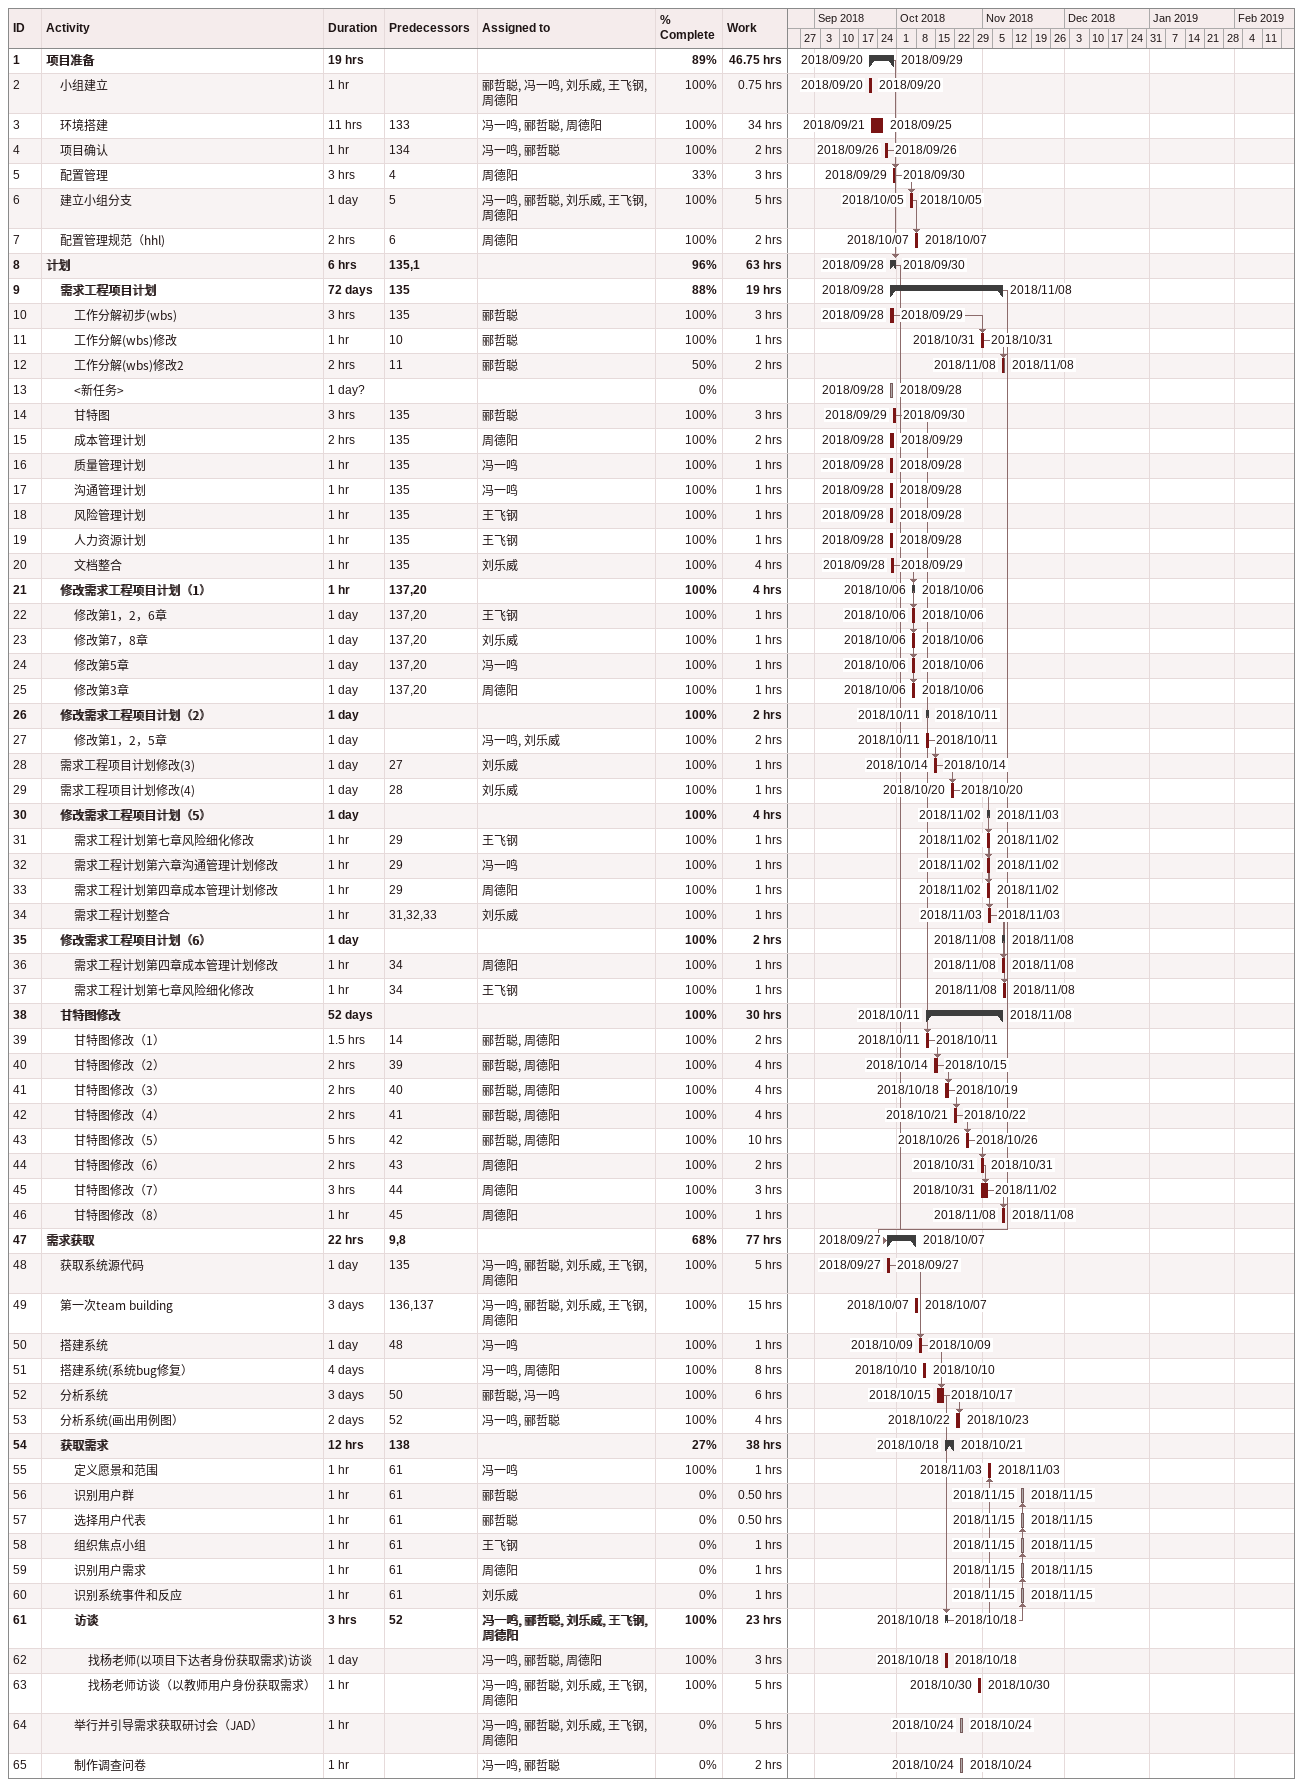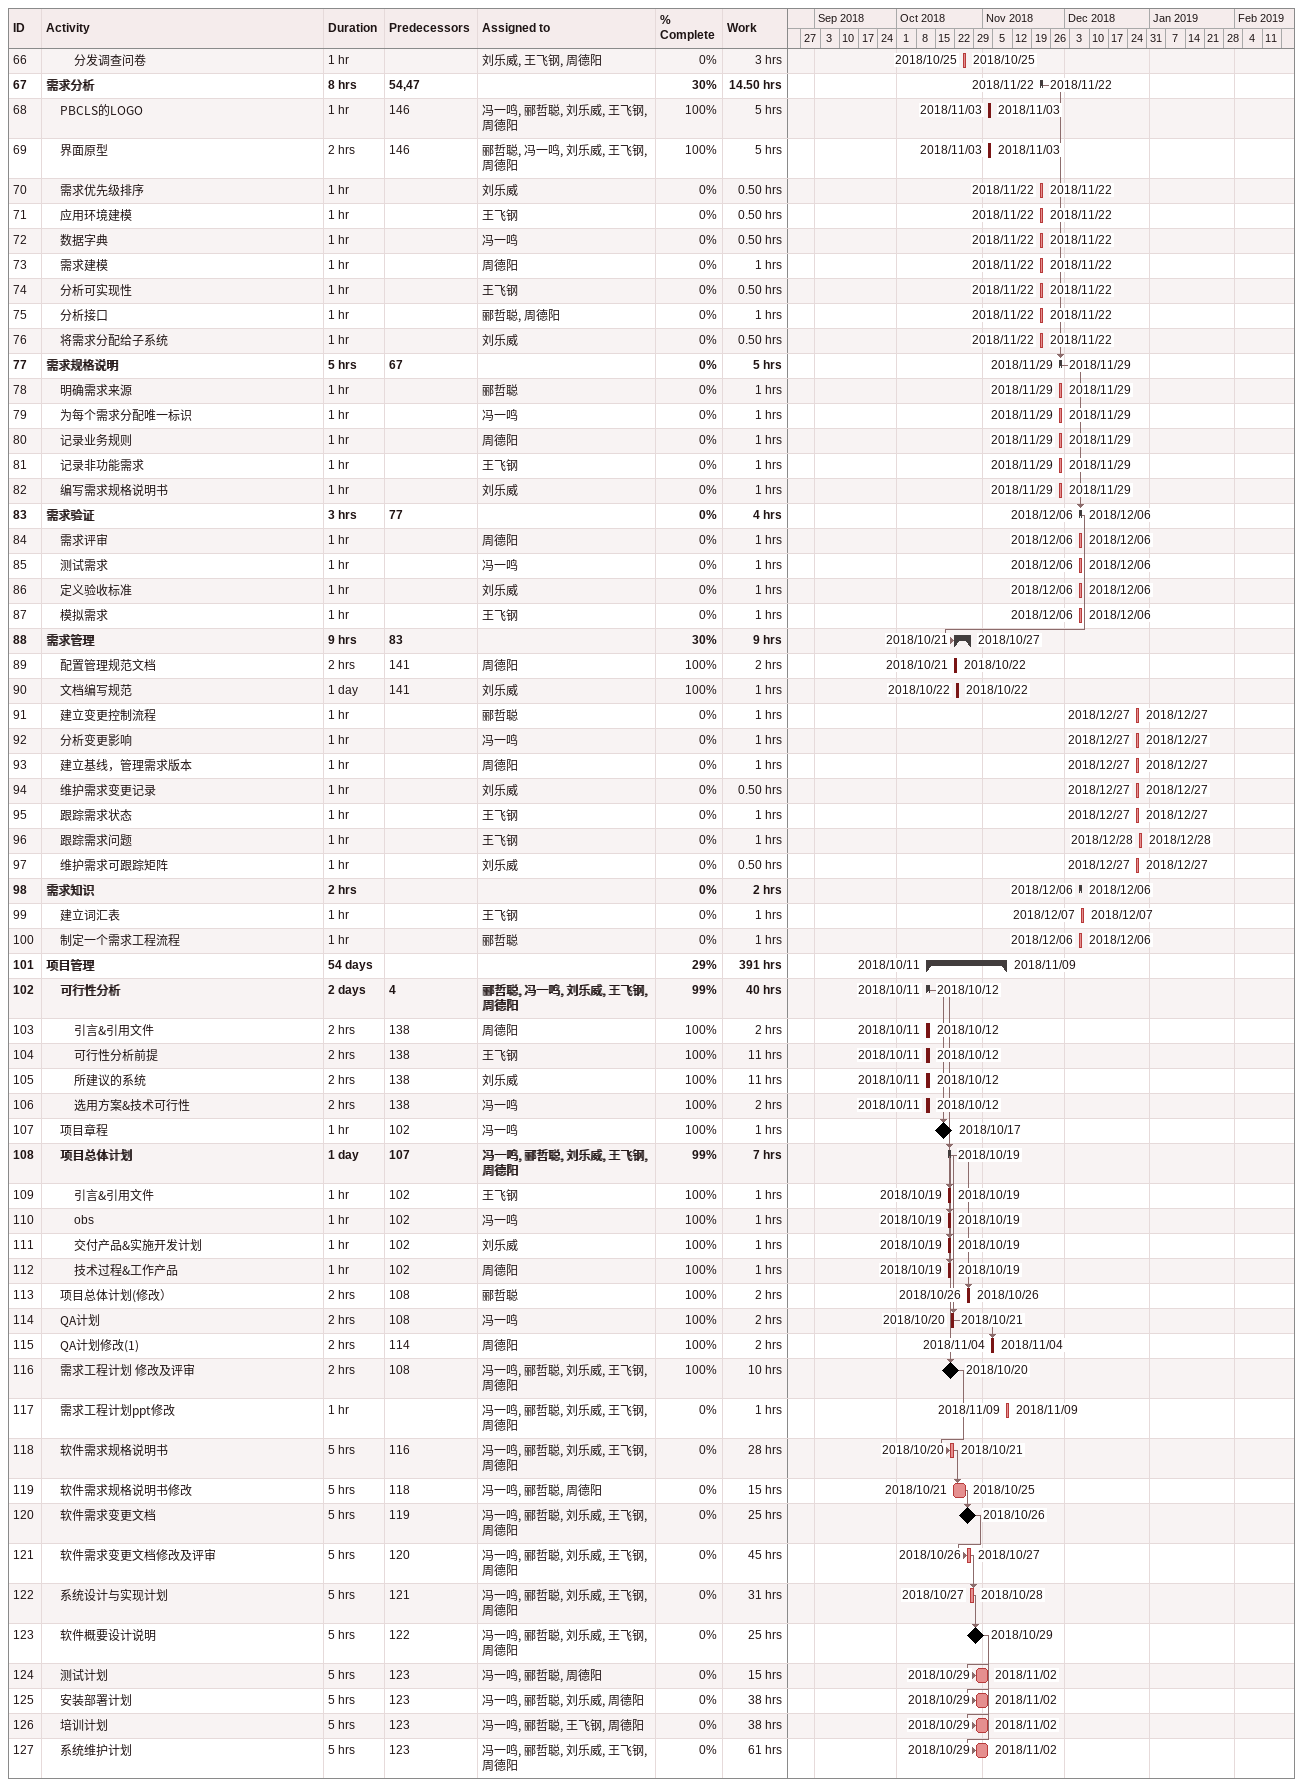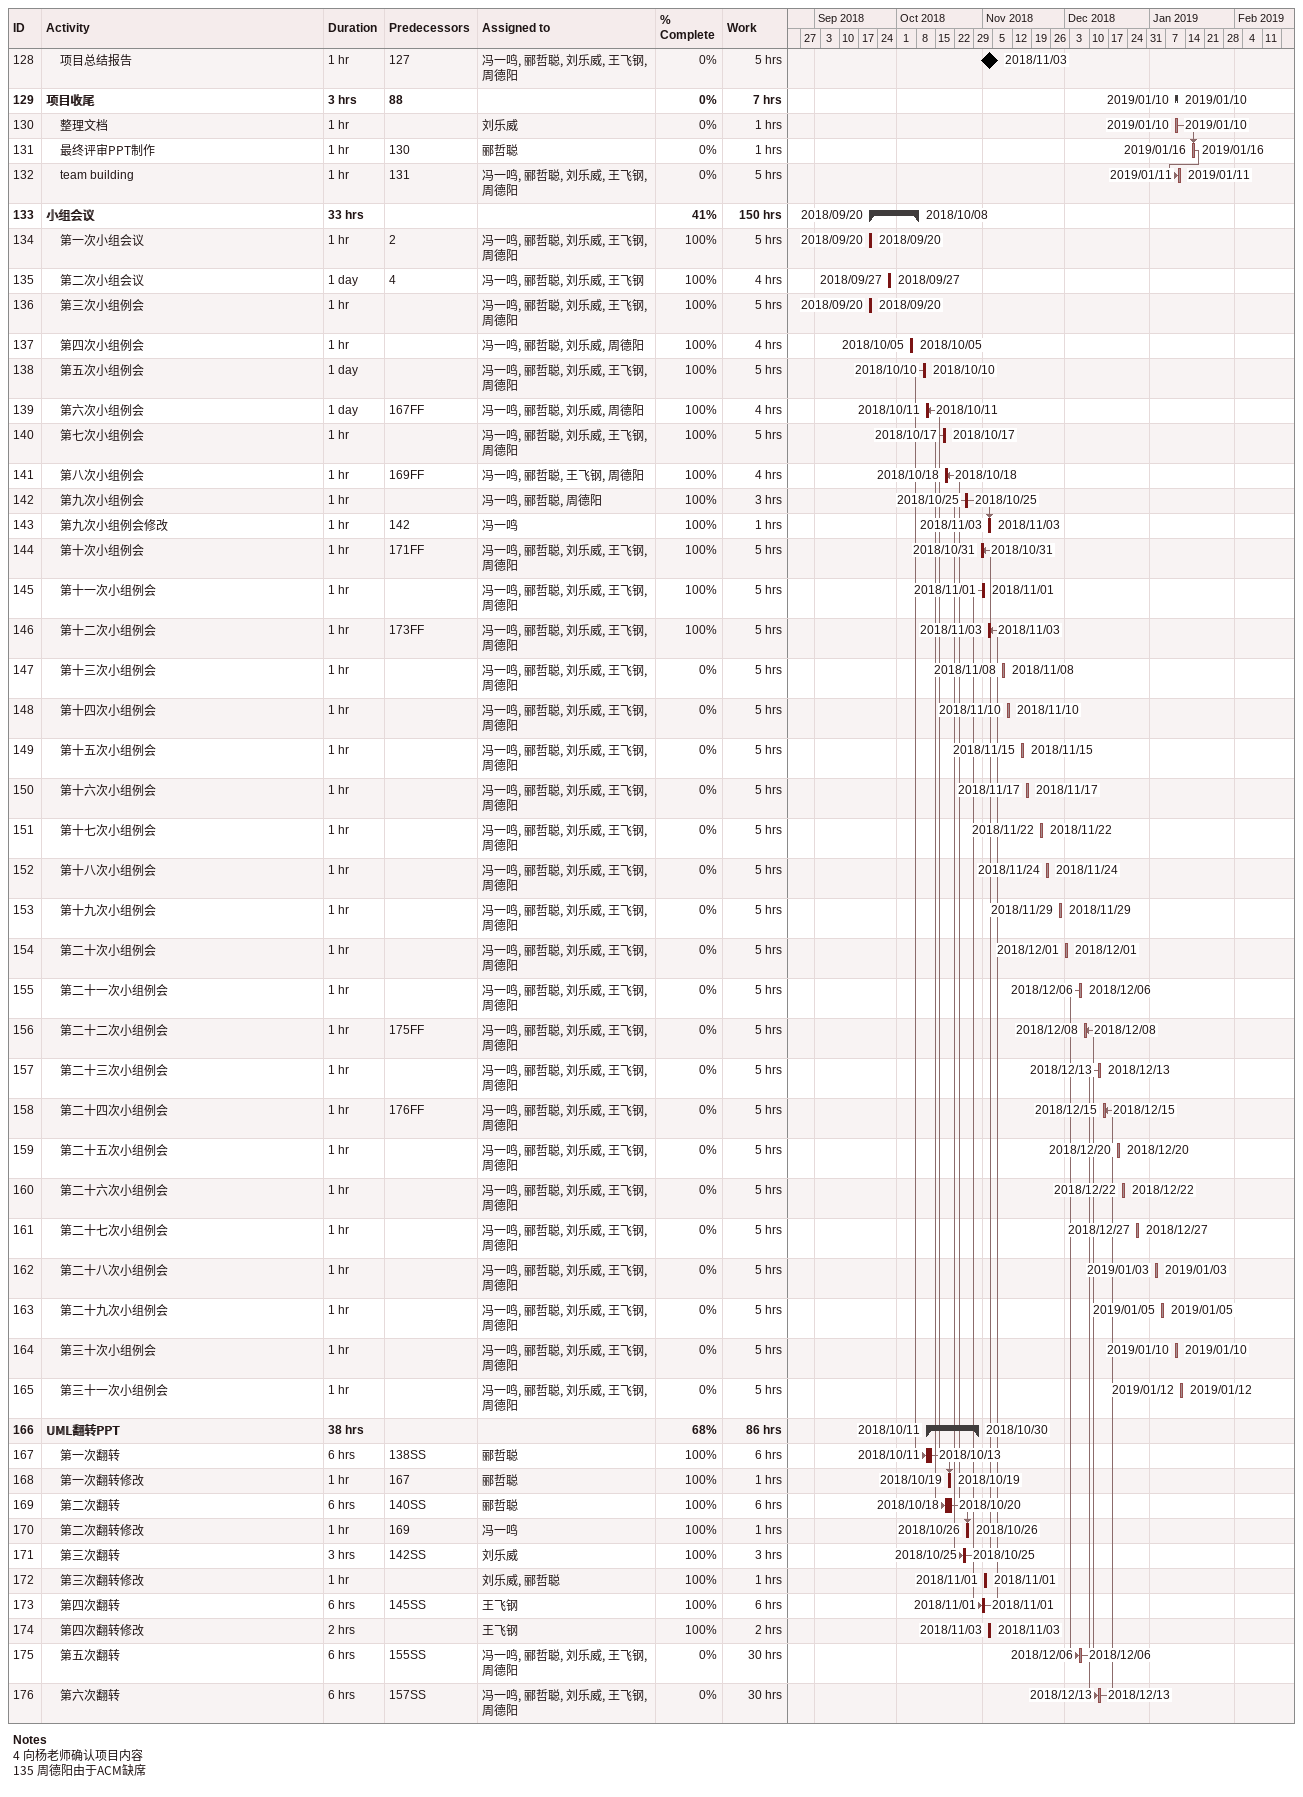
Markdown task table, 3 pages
| ID | Level | Task | Duration | Start | Finish | Predecessors | Resources | % complete | Work (h) |
|---|---|---|---|---|---|---|---|---|---|
| 1 | 1 | **项目准备** | 19h | 2018-09-20 | 2018-09-29 |  |  | 89 | 46.75 |
| 2 | 2 | 小组建立 | 1h | 2018-09-20 | 2018-09-20 |  | 郦哲聪, 冯一鸣, 刘乐威, 王飞钢, 周德阳 | 100 | 0.75 |
| 3 | 2 | 环境搭建 | 11h | 2018-09-21 | 2018-09-25 | 133 | 冯一鸣, 郦哲聪, 周德阳 | 100 | 34 |
| 4 | 2 | 项目确认 | 1h | 2018-09-26 | 2018-09-26 | 134 | 冯一鸣, 郦哲聪 | 100 | 2 |
| 5 | 2 | 配置管理 | 3h | 2018-09-29 | 2018-09-30 | 4 | 周德阳 | 33 | 3 |
| 6 | 2 | 建立小组分支 | 1d | 2018-10-05 | 2018-10-05 | 5 | 冯一鸣, 郦哲聪, 刘乐威, 王飞钢, 周德阳 | 100 | 5 |
| 7 | 2 | 配置管理规范（hhl) | 2h | 2018-10-07 | 2018-10-07 | 6 | 周德阳 | 100 | 2 |
| 8 | 1 | **计划** | 6h | 2018-09-28 | 2018-09-30 | 135, 1 |  | 96 | 63 |
| 9 | 2 | **需求工程项目计划** | 72d | 2018-09-28 | 2018-11-08 | 135 |  | 88 | 19 |
| 10 | 3 | 工作分解初步(wbs) | 3h | 2018-09-28 | 2018-09-29 | 135 | 郦哲聪 | 100 | 3 |
| 11 | 3 | 工作分解(wbs)修改 | 1h | 2018-10-31 | 2018-10-31 | 10 | 郦哲聪 | 100 | 1 |
| 12 | 3 | 工作分解(wbs)修改2 | 2h | 2018-11-08 | 2018-11-08 | 11 | 郦哲聪 | 50 | 2 |
| 13 | 3 | <新任务> | 1d? | 2018-09-28 | 2018-09-28 |  |  | 0 |  |
| 14 | 3 | 甘特图 | 3h | 2018-09-29 | 2018-09-30 | 135 | 郦哲聪 | 100 | 3 |
| 15 | 3 | 成本管理计划 | 2h | 2018-09-28 | 2018-09-29 | 135 | 周德阳 | 100 | 2 |
| 16 | 3 | 质量管理计划 | 1h | 2018-09-28 | 2018-09-28 | 135 | 冯一鸣 | 100 | 1 |
| 17 | 3 | 沟通管理计划 | 1h | 2018-09-28 | 2018-09-28 | 135 | 冯一鸣 | 100 | 1 |
| 18 | 3 | 风险管理计划 | 1h | 2018-09-28 | 2018-09-28 | 135 | 王飞钢 | 100 | 1 |
| 19 | 3 | 人力资源计划 | 1h | 2018-09-28 | 2018-09-28 | 135 | 王飞钢 | 100 | 1 |
| 20 | 3 | 文档整合 | 1h | 2018-09-28 | 2018-09-29 | 135 | 刘乐威 | 100 | 4 |
| 21 | 2 | **修改需求工程项目计划（1）** | 1h | 2018-10-06 | 2018-10-06 | 137, 20 |  | 100 | 4 |
| 22 | 3 | 修改第1，2，6章 | 1d | 2018-10-06 | 2018-10-06 | 137, 20 | 王飞钢 | 100 | 1 |
| 23 | 3 | 修改第7，8章 | 1d | 2018-10-06 | 2018-10-06 | 137, 20 | 刘乐威 | 100 | 1 |
| 24 | 3 | 修改第5章 | 1d | 2018-10-06 | 2018-10-06 | 137, 20 | 冯一鸣 | 100 | 1 |
| 25 | 3 | 修改第3章 | 1d | 2018-10-06 | 2018-10-06 | 137, 20 | 周德阳 | 100 | 1 |
| 26 | 2 | **修改需求工程项目计划（2）** | 1d | 2018-10-11 | 2018-10-11 |  |  | 100 | 2 |
| 27 | 3 | 修改第1，2，5章 | 1d | 2018-10-11 | 2018-10-11 |  | 冯一鸣, 刘乐威 | 100 | 2 |
| 28 | 2 | 需求工程项目计划修改(3) | 1d | 2018-10-14 | 2018-10-14 | 27 | 刘乐威 | 100 | 1 |
| 29 | 2 | 需求工程项目计划修改(4) | 1d | 2018-10-20 | 2018-10-20 | 28 | 刘乐威 | 100 | 1 |
| 30 | 2 | **修改需求工程项目计划（5）** | 1d | 2018-11-02 | 2018-11-03 |  |  | 100 | 4 |
| 31 | 3 | 需求工程计划第七章风险细化修改 | 1h | 2018-11-02 | 2018-11-02 | 29 | 王飞钢 | 100 | 1 |
| 32 | 3 | 需求工程计划第六章沟通管理计划修改 | 1h | 2018-11-02 | 2018-11-02 | 29 | 冯一鸣 | 100 | 1 |
| 33 | 3 | 需求工程计划第四章成本管理计划修改 | 1h | 2018-11-02 | 2018-11-02 | 29 | 周德阳 | 100 | 1 |
| 34 | 3 | 需求工程计划整合 | 1h | 2018-11-03 | 2018-11-03 | 31, 32, 33 | 刘乐威 | 100 | 1 |
| 35 | 2 | **修改需求工程项目计划（6）** | 1d | 2018-11-08 | 2018-11-08 |  |  | 100 | 2 |
| 36 | 3 | 需求工程计划第四章成本管理计划修改 | 1h | 2018-11-08 | 2018-11-08 | 34 | 周德阳 | 100 | 1 |
| 37 | 3 | 需求工程计划第七章风险细化修改 | 1h | 2018-11-08 | 2018-11-08 | 34 | 王飞钢 | 100 | 1 |
| 38 | 2 | **甘特图修改** | 52d | 2018-10-11 | 2018-11-08 |  |  | 100 | 30 |
| 39 | 3 | 甘特图修改（1） | 1.5h | 2018-10-11 | 2018-10-11 | 14 | 郦哲聪, 周德阳 | 100 | 2 |
| 40 | 3 | 甘特图修改（2） | 2h | 2018-10-14 | 2018-10-15 | 39 | 郦哲聪, 周德阳 | 100 | 4 |
| 41 | 3 | 甘特图修改（3） | 2h | 2018-10-18 | 2018-10-19 | 40 | 郦哲聪, 周德阳 | 100 | 4 |
| 42 | 3 | 甘特图修改（4） | 2h | 2018-10-21 | 2018-10-22 | 41 | 郦哲聪, 周德阳 | 100 | 4 |
| 43 | 3 | 甘特图修改（5） | 5h | 2018-10-26 | 2018-10-26 | 42 | 郦哲聪, 周德阳 | 100 | 10 |
| 44 | 3 | 甘特图修改（6） | 2h | 2018-10-31 | 2018-10-31 | 43 | 周德阳 | 100 | 2 |
| 45 | 3 | 甘特图修改（7） | 3h | 2018-10-31 | 2018-11-02 | 44 | 周德阳 | 100 | 3 |
| 46 | 3 | 甘特图修改（8） | 1h | 2018-11-08 | 2018-11-08 | 45 | 周德阳 | 100 | 1 |
| 47 | 1 | **需求获取** | 22h | 2018-09-27 | 2018-10-07 | 9, 8 |  | 68 | 77 |
| 48 | 2 | 获取系统源代码 | 1d | 2018-09-27 | 2018-09-27 | 135 | 冯一鸣, 郦哲聪, 刘乐威, 王飞钢, 周德阳 | 100 | 5 |
| 49 | 2 | 第一次team building | 3d | 2018-10-07 | 2018-10-07 | 136, 137 | 冯一鸣, 郦哲聪, 刘乐威, 王飞钢, 周德阳 | 100 | 15 |
| 50 | 2 | 搭建系统 | 1d | 2018-10-09 | 2018-10-09 | 48 | 冯一鸣 | 100 | 1 |
| 51 | 2 | 搭建系统(系统bug修复） | 4d | 2018-10-10 | 2018-10-10 |  | 冯一鸣, 周德阳 | 100 | 8 |
| 52 | 2 | 分析系统 | 3d | 2018-10-15 | 2018-10-17 | 50 | 郦哲聪, 冯一鸣 | 100 | 6 |
| 53 | 2 | 分析系统(画出用例图） | 2d | 2018-10-22 | 2018-10-23 | 52 | 冯一鸣, 郦哲聪 | 100 | 4 |
| 54 | 2 | **获取需求** | 12h | 2018-10-18 | 2018-10-21 | 138 |  | 27 | 38 |
| 55 | 3 | 定义愿景和范围 | 1h | 2018-11-03 | 2018-11-03 | 61 | 冯一鸣 | 100 | 1 |
| 56 | 3 | 识别用户群 | 1h | 2018-11-15 | 2018-11-15 | 61 | 郦哲聪 | 0 | 0.50 |
| 57 | 3 | 选择用户代表 | 1h | 2018-11-15 | 2018-11-15 | 61 | 郦哲聪 | 0 | 0.50 |
| 58 | 3 | 组织焦点小组 | 1h | 2018-11-15 | 2018-11-15 | 61 | 王飞钢 | 0 | 1 |
| 59 | 3 | 识别用户需求 | 1h | 2018-11-15 | 2018-11-15 | 61 | 周德阳 | 0 | 1 |
| 60 | 3 | 识别系统事件和反应 | 1h | 2018-11-15 | 2018-11-15 | 61 | 刘乐威 | 0 | 1 |
| 61 | 3 | **访谈** | 3h | 2018-10-18 | 2018-10-18 | 52 | 冯一鸣, 郦哲聪, 刘乐威, 王飞钢, 周德阳 | 100 | 23 |
| 62 | 4 | 找杨老师(以项目下达者身份获取需求)访谈 | 1d | 2018-10-18 | 2018-10-18 |  | 冯一鸣, 郦哲聪, 周德阳 | 100 | 3 |
| 63 | 4 | 找杨老师访谈（以教师用户身份获取需求） | 1h | 2018-10-30 | 2018-10-30 |  | 冯一鸣, 郦哲聪, 刘乐威, 王飞钢, 周德阳 | 100 | 5 |
| 64 | 3 | 举行并引导需求获取研讨会（JAD） | 1h | 2018-10-24 | 2018-10-24 |  | 冯一鸣, 郦哲聪, 刘乐威, 王飞钢, 周德阳 | 0 | 5 |
| 65 | 3 | 制作调查问卷 | 1h | 2018-10-24 | 2018-10-24 |  | 冯一鸣, 郦哲聪 | 0 | 2 |
| 66 | 3 | 分发调查问卷 | 1h | 2018-10-25 | 2018-10-25 |  | 刘乐威, 王飞钢, 周德阳 | 0 | 3 |
| 67 | 1 | **需求分析** | 8h | 2018-11-22 | 2018-11-22 | 54, 47 |  | 30 | 14.50 |
| 68 | 2 | PBCLS的LOGO | 1h | 2018-11-03 | 2018-11-03 | 146 | 冯一鸣, 郦哲聪, 刘乐威, 王飞钢, 周德阳 | 100 | 5 |
| 69 | 2 | 界面原型 | 2h | 2018-11-03 | 2018-11-03 | 146 | 郦哲聪, 冯一鸣, 刘乐威, 王飞钢, 周德阳 | 100 | 5 |
| 70 | 2 | 需求优先级排序 | 1h | 2018-11-22 | 2018-11-22 |  | 刘乐威 | 0 | 0.50 |
| 71 | 2 | 应用环境建模 | 1h | 2018-11-22 | 2018-11-22 |  | 王飞钢 | 0 | 0.50 |
| 72 | 2 | 数据字典 | 1h | 2018-11-22 | 2018-11-22 |  | 冯一鸣 | 0 | 0.50 |
| 73 | 2 | 需求建模 | 1h | 2018-11-22 | 2018-11-22 |  | 周德阳 | 0 | 1 |
| 74 | 2 | 分析可实现性 | 1h | 2018-11-22 | 2018-11-22 |  | 王飞钢 | 0 | 0.50 |
| 75 | 2 | 分析接口 | 1h | 2018-11-22 | 2018-11-22 |  | 郦哲聪, 周德阳 | 0 | 1 |
| 76 | 2 | 将需求分配给子系统 | 1h | 2018-11-22 | 2018-11-22 |  | 刘乐威 | 0 | 0.50 |
| 77 | 1 | **需求规格说明** | 5h | 2018-11-29 | 2018-11-29 | 67 |  | 0 | 5 |
| 78 | 2 | 明确需求来源 | 1h | 2018-11-29 | 2018-11-29 |  | 郦哲聪 | 0 | 1 |
| 79 | 2 | 为每个需求分配唯一标识 | 1h | 2018-11-29 | 2018-11-29 |  | 冯一鸣 | 0 | 1 |
| 80 | 2 | 记录业务规则 | 1h | 2018-11-29 | 2018-11-29 |  | 周德阳 | 0 | 1 |
| 81 | 2 | 记录非功能需求 | 1h | 2018-11-29 | 2018-11-29 |  | 王飞钢 | 0 | 1 |
| 82 | 2 | 编写需求规格说明书 | 1h | 2018-11-29 | 2018-11-29 |  | 刘乐威 | 0 | 1 |
| 83 | 1 | **需求验证** | 3h | 2018-12-06 | 2018-12-06 | 77 |  | 0 | 4 |
| 84 | 2 | 需求评审 | 1h | 2018-12-06 | 2018-12-06 |  | 周德阳 | 0 | 1 |
| 85 | 2 | 测试需求 | 1h | 2018-12-06 | 2018-12-06 |  | 冯一鸣 | 0 | 1 |
| 86 | 2 | 定义验收标准 | 1h | 2018-12-06 | 2018-12-06 |  | 刘乐威 | 0 | 1 |
| 87 | 2 | 模拟需求 | 1h | 2018-12-06 | 2018-12-06 |  | 王飞钢 | 0 | 1 |
| 88 | 1 | **需求管理** | 9h | 2018-10-21 | 2018-10-27 | 83 |  | 30 | 9 |
| 89 | 2 | 配置管理规范文档 | 2h | 2018-10-21 | 2018-10-22 | 141 | 周德阳 | 100 | 2 |
| 90 | 2 | 文档编写规范 | 1d | 2018-10-22 | 2018-10-22 | 141 | 刘乐威 | 100 | 1 |
| 91 | 2 | 建立变更控制流程 | 1h | 2018-12-27 | 2018-12-27 |  | 郦哲聪 | 0 | 1 |
| 92 | 2 | 分析变更影响 | 1h | 2018-12-27 | 2018-12-27 |  | 冯一鸣 | 0 | 1 |
| 93 | 2 | 建立基线，管理需求版本 | 1h | 2018-12-27 | 2018-12-27 |  | 周德阳 | 0 | 1 |
| 94 | 2 | 维护需求变更记录 | 1h | 2018-12-27 | 2018-12-27 |  | 刘乐威 | 0 | 0.50 |
| 95 | 2 | 跟踪需求状态 | 1h | 2018-12-27 | 2018-12-27 |  | 王飞钢 | 0 | 1 |
| 96 | 2 | 跟踪需求问题 | 1h | 2018-12-28 | 2018-12-28 |  | 王飞钢 | 0 | 1 |
| 97 | 2 | 维护需求可跟踪矩阵 | 1h | 2018-12-27 | 2018-12-27 |  | 刘乐威 | 0 | 0.50 |
| 98 | 1 | **需求知识** | 2h | 2018-12-06 | 2018-12-06 |  |  | 0 | 2 |
| 99 | 2 | 建立词汇表 | 1h | 2018-12-07 | 2018-12-07 |  | 王飞钢 | 0 | 1 |
| 100 | 2 | 制定一个需求工程流程 | 1h | 2018-12-06 | 2018-12-06 |  | 郦哲聪 | 0 | 1 |
| 101 | 1 | **项目管理** | 54d | 2018-10-11 | 2018-11-09 |  |  | 29 | 391 |
| 102 | 2 | **可行性分析** | 2d | 2018-10-11 | 2018-10-12 | 4 | 郦哲聪, 冯一鸣, 刘乐威, 王飞钢, 周德阳 | 99 | 40 |
| 103 | 3 | 引言&引用文件 | 2h | 2018-10-11 | 2018-10-12 | 138 | 周德阳 | 100 | 2 |
| 104 | 3 | 可行性分析前提 | 2h | 2018-10-11 | 2018-10-12 | 138 | 王飞钢 | 100 | 11 |
| 105 | 3 | 所建议的系统 | 2h | 2018-10-11 | 2018-10-12 | 138 | 刘乐威 | 100 | 11 |
| 106 | 3 | 选用方案&技术可行性 | 2h | 2018-10-11 | 2018-10-12 | 138 | 冯一鸣 | 100 | 2 |
| 107 | 2 | 项目章程 | 1h | 2018-10-17 | 2018-10-17 | 102 | 冯一鸣 | 100 | 1 |
| 108 | 2 | **项目总体计划** | 1d | 2018-10-19 | 2018-10-19 | 107 | 冯一鸣, 郦哲聪, 刘乐威, 王飞钢, 周德阳 | 99 | 7 |
| 109 | 3 | 引言&引用文件 | 1h | 2018-10-19 | 2018-10-19 | 102 | 王飞钢 | 100 | 1 |
| 110 | 3 | obs | 1h | 2018-10-19 | 2018-10-19 | 102 | 冯一鸣 | 100 | 1 |
| 111 | 3 | 交付产品&实施开发计划 | 1h | 2018-10-19 | 2018-10-19 | 102 | 刘乐威 | 100 | 1 |
| 112 | 3 | 技术过程&工作产品 | 1h | 2018-10-19 | 2018-10-19 | 102 | 周德阳 | 100 | 1 |
| 113 | 2 | 项目总体计划(修改） | 2h | 2018-10-26 | 2018-10-26 | 108 | 郦哲聪 | 100 | 2 |
| 114 | 2 | QA计划 | 2h | 2018-10-20 | 2018-10-21 | 108 | 冯一鸣 | 100 | 2 |
| 115 | 2 | QA计划修改(1) | 2h | 2018-11-04 | 2018-11-04 | 114 | 周德阳 | 100 | 2 |
| 116 | 2 | 需求工程计划 修改及评审 | 2h | 2018-10-20 | 2018-10-20 | 108 | 冯一鸣, 郦哲聪, 刘乐威, 王飞钢, 周德阳 | 100 | 10 |
| 117 | 2 | 需求工程计划ppt修改 | 1h | 2018-11-09 | 2018-11-09 |  | 冯一鸣, 郦哲聪, 刘乐威, 王飞钢, 周德阳 | 0 | 1 |
| 118 | 2 | 软件需求规格说明书 | 5h | 2018-10-20 | 2018-10-21 | 116 | 冯一鸣, 郦哲聪, 刘乐威, 王飞钢, 周德阳 | 0 | 28 |
| 119 | 2 | 软件需求规格说明书修改 | 5h | 2018-10-21 | 2018-10-25 | 118 | 冯一鸣, 郦哲聪, 周德阳 | 0 | 15 |
| 120 | 2 | 软件需求变更文档 | 5h | 2018-10-26 | 2018-10-26 | 119 | 冯一鸣, 郦哲聪, 刘乐威, 王飞钢, 周德阳 | 0 | 25 |
| 121 | 2 | 软件需求变更文档修改及评审 | 5h | 2018-10-26 | 2018-10-27 | 120 | 冯一鸣, 郦哲聪, 刘乐威, 王飞钢, 周德阳 | 0 | 45 |
| 122 | 2 | 系统设计与实现计划 | 5h | 2018-10-27 | 2018-10-28 | 121 | 冯一鸣, 郦哲聪, 刘乐威, 王飞钢, 周德阳 | 0 | 31 |
| 123 | 2 | 软件概要设计说明 | 5h | 2018-10-29 | 2018-10-29 | 122 | 冯一鸣, 郦哲聪, 刘乐威, 王飞钢, 周德阳 | 0 | 25 |
| 124 | 2 | 测试计划 | 5h | 2018-10-29 | 2018-11-02 | 123 | 冯一鸣, 郦哲聪, 周德阳 | 0 | 15 |
| 125 | 2 | 安装部署计划 | 5h | 2018-10-29 | 2018-11-02 | 123 | 冯一鸣, 郦哲聪, 刘乐威, 周德阳 | 0 | 38 |
| 126 | 2 | 培训计划 | 5h | 2018-10-29 | 2018-11-02 | 123 | 冯一鸣, 郦哲聪, 王飞钢, 周德阳 | 0 | 38 |
| 127 | 2 | 系统维护计划 | 5h | 2018-10-29 | 2018-11-02 | 123 | 冯一鸣, 郦哲聪, 刘乐威, 王飞钢, 周德阳 | 0 | 61 |
| 128 | 2 | 项目总结报告 | 1h | 2018-11-03 | 2018-11-03 | 127 | 冯一鸣, 郦哲聪, 刘乐威, 王飞钢, 周德阳 | 0 | 5 |
| 129 | 1 | **项目收尾** | 3h | 2019-01-10 | 2019-01-10 | 88 |  | 0 | 7 |
| 130 | 2 | 整理文档 | 1h | 2019-01-10 | 2019-01-10 |  | 刘乐威 | 0 | 1 |
| 131 | 2 | 最终评审PPT制作 | 1h | 2019-01-16 | 2019-01-16 | 130 | 郦哲聪 | 0 | 1 |
| 132 | 2 | team building | 1h | 2019-01-11 | 2019-01-11 | 131 | 冯一鸣, 郦哲聪, 刘乐威, 王飞钢, 周德阳 | 0 | 5 |
| 133 | 1 | **小组会议** | 33h | 2018-09-20 | 2018-10-08 |  |  | 41 | 150 |
| 134 | 2 | 第一次小组会议 | 1h | 2018-09-20 | 2018-09-20 | 2 | 冯一鸣, 郦哲聪, 刘乐威, 王飞钢, 周德阳 | 100 | 5 |
| 135 | 2 | 第二次小组会议 | 1d | 2018-09-27 | 2018-09-27 | 4 | 冯一鸣, 郦哲聪, 刘乐威, 王飞钢 | 100 | 4 |
| 136 | 2 | 第三次小组例会 | 1h | 2018-09-20 | 2018-09-20 |  | 冯一鸣, 郦哲聪, 刘乐威, 王飞钢, 周德阳 | 100 | 5 |
| 137 | 2 | 第四次小组例会 | 1h | 2018-10-05 | 2018-10-05 |  | 冯一鸣, 郦哲聪, 刘乐威, 周德阳 | 100 | 4 |
| 138 | 2 | 第五次小组例会 | 1d | 2018-10-10 | 2018-10-10 |  | 冯一鸣, 郦哲聪, 刘乐威, 王飞钢, 周德阳 | 100 | 5 |
| 139 | 2 | 第六次小组例会 | 1d | 2018-10-11 | 2018-10-11 | 167FF | 冯一鸣, 郦哲聪, 刘乐威, 周德阳 | 100 | 4 |
| 140 | 2 | 第七次小组例会 | 1h | 2018-10-17 | 2018-10-17 |  | 冯一鸣, 郦哲聪, 刘乐威, 王飞钢, 周德阳 | 100 | 5 |
| 141 | 2 | 第八次小组例会 | 1h | 2018-10-18 | 2018-10-18 | 169FF | 冯一鸣, 郦哲聪, 王飞钢, 周德阳 | 100 | 4 |
| 142 | 2 | 第九次小组例会 | 1h | 2018-10-25 | 2018-10-25 |  | 冯一鸣, 郦哲聪, 周德阳 | 100 | 3 |
| 143 | 2 | 第九次小组例会修改 | 1h | 2018-11-03 | 2018-11-03 | 142 | 冯一鸣 | 100 | 1 |
| 144 | 2 | 第十次小组例会 | 1h | 2018-10-31 | 2018-10-31 | 171FF | 冯一鸣, 郦哲聪, 刘乐威, 王飞钢, 周德阳 | 100 | 5 |
| 145 | 2 | 第十一次小组例会 | 1h | 2018-11-01 | 2018-11-01 |  | 冯一鸣, 郦哲聪, 刘乐威, 王飞钢, 周德阳 | 100 | 5 |
| 146 | 2 | 第十二次小组例会 | 1h | 2018-11-03 | 2018-11-03 | 173FF | 冯一鸣, 郦哲聪, 刘乐威, 王飞钢, 周德阳 | 100 | 5 |
| 147 | 2 | 第十三次小组例会 | 1h | 2018-11-08 | 2018-11-08 |  | 冯一鸣, 郦哲聪, 刘乐威, 王飞钢, 周德阳 | 0 | 5 |
| 148 | 2 | 第十四次小组例会 | 1h | 2018-11-10 | 2018-11-10 |  | 冯一鸣, 郦哲聪, 刘乐威, 王飞钢, 周德阳 | 0 | 5 |
| 149 | 2 | 第十五次小组例会 | 1h | 2018-11-15 | 2018-11-15 |  | 冯一鸣, 郦哲聪, 刘乐威, 王飞钢, 周德阳 | 0 | 5 |
| 150 | 2 | 第十六次小组例会 | 1h | 2018-11-17 | 2018-11-17 |  | 冯一鸣, 郦哲聪, 刘乐威, 王飞钢, 周德阳 | 0 | 5 |
| 151 | 2 | 第十七次小组例会 | 1h | 2018-11-22 | 2018-11-22 |  | 冯一鸣, 郦哲聪, 刘乐威, 王飞钢, 周德阳 | 0 | 5 |
| 152 | 2 | 第十八次小组例会 | 1h | 2018-11-24 | 2018-11-24 |  | 冯一鸣, 郦哲聪, 刘乐威, 王飞钢, 周德阳 | 0 | 5 |
| 153 | 2 | 第十九次小组例会 | 1h | 2018-11-29 | 2018-11-29 |  | 冯一鸣, 郦哲聪, 刘乐威, 王飞钢, 周德阳 | 0 | 5 |
| 154 | 2 | 第二十次小组例会 | 1h | 2018-12-01 | 2018-12-01 |  | 冯一鸣, 郦哲聪, 刘乐威, 王飞钢, 周德阳 | 0 | 5 |
| 155 | 2 | 第二十一次小组例会 | 1h | 2018-12-06 | 2018-12-06 |  | 冯一鸣, 郦哲聪, 刘乐威, 王飞钢, 周德阳 | 0 | 5 |
| 156 | 2 | 第二十二次小组例会 | 1h | 2018-12-08 | 2018-12-08 | 175FF | 冯一鸣, 郦哲聪, 刘乐威, 王飞钢, 周德阳 | 0 | 5 |
| 157 | 2 | 第二十三次小组例会 | 1h | 2018-12-13 | 2018-12-13 |  | 冯一鸣, 郦哲聪, 刘乐威, 王飞钢, 周德阳 | 0 | 5 |
| 158 | 2 | 第二十四次小组例会 | 1h | 2018-12-15 | 2018-12-15 | 176FF | 冯一鸣, 郦哲聪, 刘乐威, 王飞钢, 周德阳 | 0 | 5 |
| 159 | 2 | 第二十五次小组例会 | 1h | 2018-12-20 | 2018-12-20 |  | 冯一鸣, 郦哲聪, 刘乐威, 王飞钢, 周德阳 | 0 | 5 |
| 160 | 2 | 第二十六次小组例会 | 1h | 2018-12-22 | 2018-12-22 |  | 冯一鸣, 郦哲聪, 刘乐威, 王飞钢, 周德阳 | 0 | 5 |
| 161 | 2 | 第二十七次小组例会 | 1h | 2018-12-27 | 2018-12-27 |  | 冯一鸣, 郦哲聪, 刘乐威, 王飞钢, 周德阳 | 0 | 5 |
| 162 | 2 | 第二十八次小组例会 | 1h | 2019-01-03 | 2019-01-03 |  | 冯一鸣, 郦哲聪, 刘乐威, 王飞钢, 周德阳 | 0 | 5 |
| 163 | 2 | 第二十九次小组例会 | 1h | 2019-01-05 | 2019-01-05 |  | 冯一鸣, 郦哲聪, 刘乐威, 王飞钢, 周德阳 | 0 | 5 |
| 164 | 2 | 第三十次小组例会 | 1h | 2019-01-10 | 2019-01-10 |  | 冯一鸣, 郦哲聪, 刘乐威, 王飞钢, 周德阳 | 0 | 5 |
| 165 | 2 | 第三十一次小组例会 | 1h | 2019-01-12 | 2019-01-12 |  | 冯一鸣, 郦哲聪, 刘乐威, 王飞钢, 周德阳 | 0 | 5 |
| 166 | 1 | **UML翻转PPT** | 38h | 2018-10-11 | 2018-10-30 |  |  | 68 | 86 |
| 167 | 2 | 第一次翻转 | 6h | 2018-10-11 | 2018-10-13 | 138SS | 郦哲聪 | 100 | 6 |
| 168 | 2 | 第一次翻转修改 | 1h | 2018-10-19 | 2018-10-19 | 167 | 郦哲聪 | 100 | 1 |
| 169 | 2 | 第二次翻转 | 6h | 2018-10-18 | 2018-10-20 | 140SS | 郦哲聪 | 100 | 6 |
| 170 | 2 | 第二次翻转修改 | 1h | 2018-10-26 | 2018-10-26 | 169 | 冯一鸣 | 100 | 1 |
| 171 | 2 | 第三次翻转 | 3h | 2018-10-25 | 2018-10-25 | 142SS | 刘乐威 | 100 | 3 |
| 172 | 2 | 第三次翻转修改 | 1h | 2018-11-01 | 2018-11-01 |  | 刘乐威, 郦哲聪 | 100 | 1 |
| 173 | 2 | 第四次翻转 | 6h | 2018-11-01 | 2018-11-01 | 145SS | 王飞钢 | 100 | 6 |
| 174 | 2 | 第四次翻转修改 | 2h | 2018-11-03 | 2018-11-03 |  | 王飞钢 | 100 | 2 |
| 175 | 2 | 第五次翻转 | 6h | 2018-12-06 | 2018-12-06 | 155SS | 冯一鸣, 郦哲聪, 刘乐威, 王飞钢, 周德阳 | 0 | 30 |
| 176 | 2 | 第六次翻转 | 6h | 2018-12-13 | 2018-12-13 | 157SS | 冯一鸣, 郦哲聪, 刘乐威, 王飞钢, 周德阳 | 0 | 30 |

Notes
- 4: 向杨老师确认项目内容
- 135: 周德阳由于ACM缺席
